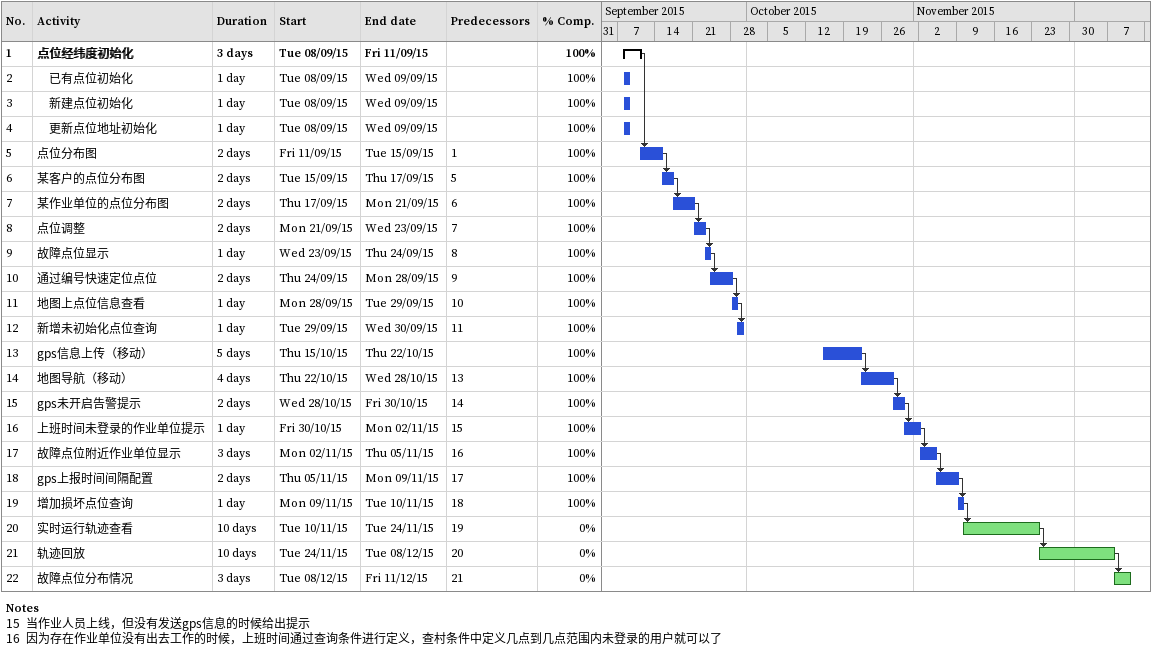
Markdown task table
| ID | Level | Task | Duration | Start | Finish | Predecessors | % complete |
|---|---|---|---|---|---|---|---|
| 1 | 1 | **点位经纬度初始化** | 3d | 2015-09-08 | 2015-09-11 |  | 100 |
| 2 | 2 | 已有点位初始化 | 1d | 2015-09-08 | 2015-09-09 |  | 100 |
| 3 | 2 | 新建点位初始化 | 1d | 2015-09-08 | 2015-09-09 |  | 100 |
| 4 | 2 | 更新点位地址初始化 | 1d | 2015-09-08 | 2015-09-09 |  | 100 |
| 5 | 1 | 点位分布图 | 2d | 2015-09-11 | 2015-09-15 | 1 | 100 |
| 6 | 1 | 某客户的点位分布图 | 2d | 2015-09-15 | 2015-09-17 | 5 | 100 |
| 7 | 1 | 某作业单位的点位分布图 | 2d | 2015-09-17 | 2015-09-21 | 6 | 100 |
| 8 | 1 | 点位调整 | 2d | 2015-09-21 | 2015-09-23 | 7 | 100 |
| 9 | 1 | 故障点位显示 | 1d | 2015-09-23 | 2015-09-24 | 8 | 100 |
| 10 | 1 | 通过编号快速定位点位 | 2d | 2015-09-24 | 2015-09-28 | 9 | 100 |
| 11 | 1 | 地图上点位信息查看 | 1d | 2015-09-28 | 2015-09-29 | 10 | 100 |
| 12 | 1 | 新增未初始化点位查询 | 1d | 2015-09-29 | 2015-09-30 | 11 | 100 |
| 13 | 1 | gps信息上传（移动） | 5d | 2015-10-15 | 2015-10-22 |  | 100 |
| 14 | 1 | 地图导航（移动） | 4d | 2015-10-22 | 2015-10-28 | 13 | 100 |
| 15 | 1 | gps未开启告警提示 | 2d | 2015-10-28 | 2015-10-30 | 14 | 100 |
| 16 | 1 | 上班时间未登录的作业单位提示 | 1d | 2015-10-30 | 2015-11-02 | 15 | 100 |
| 17 | 1 | 故障点位附近作业单位显示 | 3d | 2015-11-02 | 2015-11-05 | 16 | 100 |
| 18 | 1 | gps上报时间间隔配置 | 2d | 2015-11-05 | 2015-11-09 | 17 | 100 |
| 19 | 1 | 增加损坏点位查询 | 1d | 2015-11-09 | 2015-11-10 | 18 | 100 |
| 20 | 1 | 实时运行轨迹查看 | 10d | 2015-11-10 | 2015-11-24 | 19 | 0 |
| 21 | 1 | 轨迹回放 | 10d | 2015-11-24 | 2015-12-08 | 20 | 0 |
| 22 | 1 | 故障点位分布情况 | 3d | 2015-12-08 | 2015-12-11 | 21 | 0 |

Notes
- 15: 当作业人员上线，但没有发送gps信息的时候给出提示
- 16: 因为存在作业单位没有出去工作的时候，上班时间通过查询条件进行定义，查村条件中定义几点到几点范围内未登录的用户就可以了
